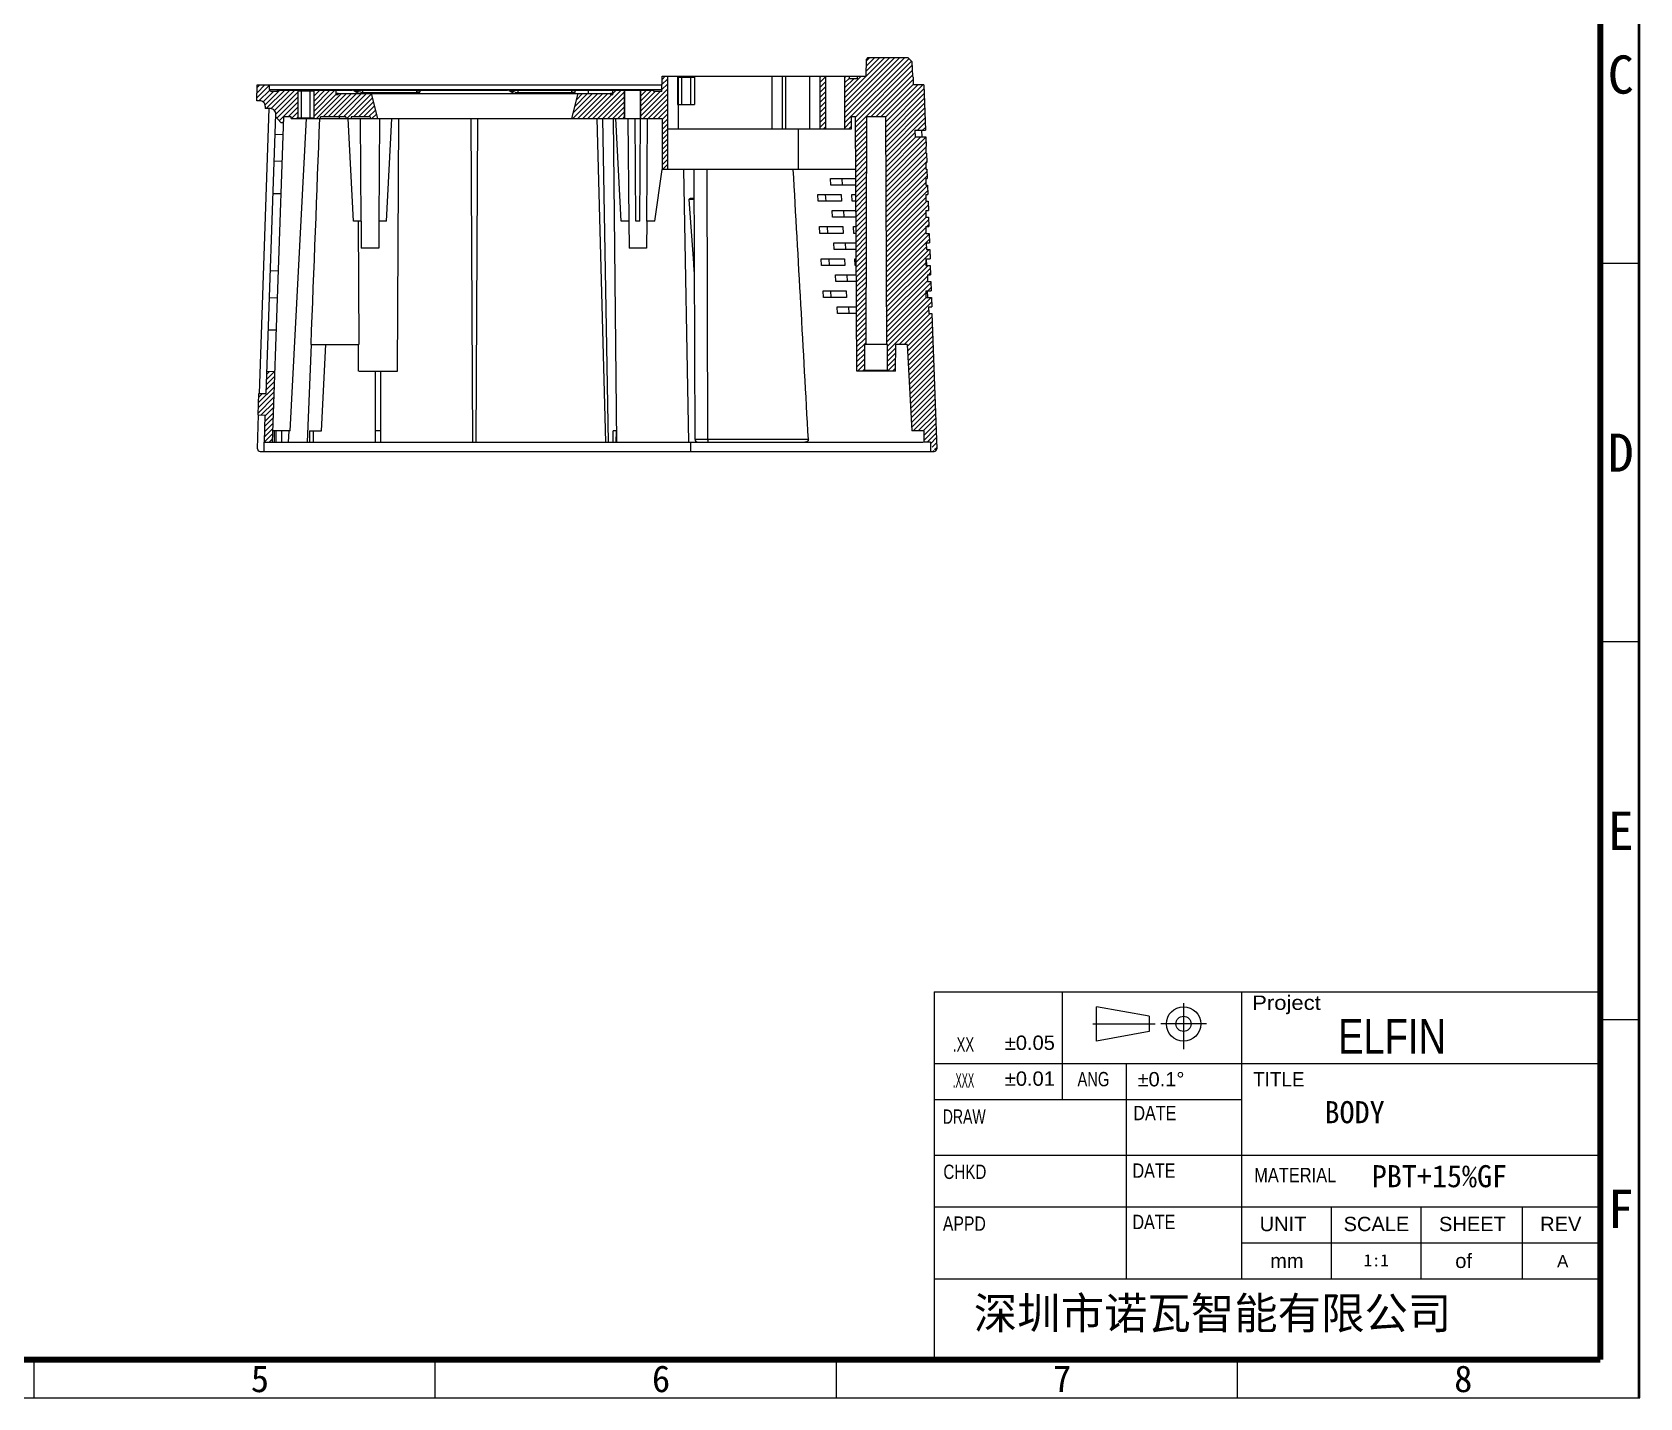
# Model space of a CAD drawing. Header units: millimetres. Extents: x 480 to 3134, y 272 to 1195.
# Drawn here: x 1079 to 1679, y 280 to 791 of the extents above; entities that cross this region are included whole.
import ezdxf
from ezdxf.enums import TextEntityAlignment as Align

# ---------------------------------------------------------------- set-up
doc = ezdxf.new("R2010")
doc.units = ezdxf.units.MM
doc.layers.add('DIM', color=6, linetype='Continuous')
doc.styles.get("Standard").update_dxf_attribs({"font": 'arial.ttf'})
doc.styles.add('TEXTSTYLE_2', font='txt')

msp = doc.modelspace()

# ---------------------------------------------------------------- hatches: boundary and pattern name
h = msp.add_hatch()
h.set_pattern_fill('XSEC0001', color=3, scale=1.326326, angle=45, style=0, pattern_type=0)
h.set_pattern_definition([(45, (730.1804, 481.8463), (-0.9378543, 0.9378543), [])])
edge = h.paths.add_edge_path()
edge.add_line((1411.61, 770.86), (1412.21, 753.86))
edge.add_line((1408.2, 753.86), (1412.21, 753.86))
edge.add_line((1408.2, 753.86), (1408.29, 751.36))
edge.add_line((1408.29, 751.36), (1412.29, 751.36))
edge.add_line((1412.29, 751.36), (1412.42, 747.86))
edge.add_line((1412.27, 747.86), (1412.42, 747.86))
edge.add_line((1412.27, 747.86), (1412.27, 745.36))
edge.add_line((1412.27, 745.36), (1412.5, 745.36))
edge.add_line((1412.5, 745.36), (1412.63, 741.86))
edge.add_line((1412.27, 741.86), (1412.63, 741.86))
edge.add_line((1412.27, 741.86), (1412.27, 739.36))
edge.add_line((1412.27, 739.36), (1412.71, 739.36))
edge.add_line((1412.71, 739.36), (1412.83, 735.86))
edge.add_line((1412.27, 735.86), (1412.83, 735.86))
edge.add_line((1412.27, 735.86), (1412.27, 733.36))
edge.add_line((1412.27, 733.36), (1412.92, 733.36))
edge.add_line((1412.92, 733.36), (1413.04, 729.86))
edge.add_line((1412.27, 729.86), (1413.04, 729.86))
edge.add_line((1412.27, 729.86), (1412.27, 727.36))
edge.add_line((1412.27, 727.36), (1413.13, 727.36))
edge.add_line((1413.13, 727.36), (1413.25, 723.86))
edge.add_line((1412.27, 723.86), (1413.25, 723.86))
edge.add_line((1412.27, 723.86), (1412.27, 721.36))
edge.add_line((1412.27, 721.36), (1413.34, 721.36))
edge.add_line((1413.34, 721.36), (1413.46, 717.86))
edge.add_line((1412.27, 717.86), (1413.46, 717.86))
edge.add_line((1412.27, 717.86), (1412.27, 715.36))
edge.add_line((1412.27, 715.36), (1413.55, 715.36))
edge.add_line((1413.55, 715.36), (1413.67, 711.86))
edge.add_line((1412.47, 711.86), (1413.67, 711.86))
edge.add_line((1412.47, 711.86), (1412.56, 709.36))
edge.add_line((1412.56, 709.36), (1413.76, 709.36))
edge.add_line((1413.76, 709.36), (1413.88, 705.86))
edge.add_line((1412.27, 705.86), (1413.88, 705.86))
edge.add_line((1412.27, 705.86), (1412.27, 703.36))
edge.add_line((1412.27, 703.36), (1413.97, 703.36))
edge.add_line((1413.97, 703.36), (1414.09, 699.86))
edge.add_line((1412.89, 699.86), (1414.09, 699.86))
edge.add_line((1412.89, 699.86), (1412.98, 697.36))
edge.add_line((1412.98, 697.36), (1414.18, 697.36))
edge.add_line((1414.18, 697.36), (1414.3, 693.86))
edge.add_line((1412.27, 693.86), (1414.3, 693.86))
edge.add_line((1412.27, 693.86), (1412.27, 691.36))
edge.add_line((1412.27, 691.36), (1414.39, 691.36))
edge.add_line((1414.39, 691.36), (1414.51, 687.86))
edge.add_line((1413.31, 687.86), (1414.51, 687.86))
edge.add_line((1413.31, 687.86), (1413.4, 685.36))
edge.add_line((1413.4, 685.36), (1414.6, 685.36))
edge.add_line((1414.6, 685.36), (1416.36, 634.89))
edge.add_arc((1415.36, 634.86), 1, 270, 362.00001)
edge.add_line((1414, 633.86), (1415.36, 633.86))
edge.add_line((1414, 637.36), (1414, 633.86))
edge.add_line((1414, 637.36), (1411.5, 637.36))
edge.add_line((1411.5, 641.56), (1411.5, 637.36))
edge.add_line((1411.5, 641.56), (1407.04, 641.56))
edge.add_line((1405.35, 673.86), (1407.04, 641.56))
edge.add_line((1405.35, 673.86), (1401.04, 673.86))
edge.add_line((1400.98, 663.86), (1401.04, 673.86))
edge.add_line((1400.98, 663.86), (1398.28, 663.86))
edge.add_line((1397.98, 664.16), (1398.28, 663.86))
edge.add_line((1397.98, 664.16), (1397.98, 673.86))
edge.add_line((1397.98, 673.86), (1397.58, 673.86))
edge.add_line((1397.29, 758.86), (1397.58, 673.86))
edge.add_line((1397.29, 758.86), (1390.18, 758.86))
edge.add_line((1390.18, 758.86), (1389.88, 673.86))
edge.add_line((1389.88, 673.86), (1389.48, 673.86))
edge.add_line((1389.48, 664.16), (1389.48, 673.86))
edge.add_line((1389.48, 664.16), (1389.18, 663.86))
edge.add_line((1389.18, 663.86), (1386.48, 663.86))
edge.add_line((1386.48, 663.86), (1385.99, 758.86))
edge.add_line((1385.99, 758.86), (1384.43, 758.86))
edge.add_line((1384.43, 758.86), (1384.43, 754.26))
edge.add_line((1384.43, 754.26), (1381.93, 754.26))
edge.add_line((1381.93, 774.06), (1381.93, 754.26))
edge.add_line((1383.73, 774.06), (1381.93, 774.06))
edge.add_line((1383.73, 773.26), (1383.73, 774.06))
edge.add_line((1386.73, 773.26), (1383.73, 773.26))
edge.add_line((1386.73, 773.26), (1386.73, 774.06))
edge.add_line((1390.03, 774.06), (1386.73, 774.06))
edge.add_line((1390.03, 774.06), (1390.14, 780.47))
edge.add_line((1390.53, 780.86), (1390.14, 780.47))
edge.add_line((1405.67, 780.86), (1390.53, 780.86))
edge.add_line((1405.67, 780.86), (1407.05, 779.51))
edge.add_line((1407.05, 779.51), (1407.34, 774.06))
edge.add_arc((1407.01, 773.68), 0.5, 2, 49.24503)
edge.add_line((1407.51, 773.69), (1407.61, 770.86))
edge.add_line((1411.61, 770.86), (1407.61, 770.86))
edge = h.paths.add_edge_path()
edge.add_line((1162.42, 764.86), (1162.63, 770.86))
edge.add_line((1167.23, 770.86), (1162.63, 770.86))
edge.add_line((1167.23, 769.06), (1167.23, 770.86))
edge.add_arc((1167.93, 769.06), 0.7, 179.99987, 270.00014)
edge.add_line((1170.23, 768.36), (1167.93, 768.36))
edge.add_line((1170.23, 768.36), (1170.23, 768.86))
edge.add_line((1177.77, 768.86), (1170.23, 768.86))
edge.add_line((1177.77, 768.86), (1177.77, 758.26))
edge.add_line((1177.77, 758.26), (1175.23, 758.26))
edge.add_line((1175.23, 758.26), (1175.23, 758.86))
edge.add_line((1175.23, 758.86), (1172.52, 758.86))
edge.add_line((1172.52, 758.86), (1172.44, 756.76))
edge.add_line((1171.44, 756.79), (1172.44, 756.76))
edge.add_line((1169.52, 758.86), (1171.44, 756.79))
edge.add_line((1169.52, 758.86), (1169.55, 759.89))
edge.add_arc((1167.55, 759.96), 2, 358, 450)
edge.add_line((1167.55, 761.96), (1165.62, 761.96))
edge.add_line((1165.62, 762.86), (1165.62, 761.96))
edge.add_arc((1163.62, 762.86), 2, 359.99999, 450.00001)
edge.add_line((1163.62, 764.86), (1162.42, 764.86))
edge = h.paths.add_edge_path()
edge.add_line((1310.73, 768.86), (1305.69, 768.86))
edge.add_line((1310.73, 768.36), (1310.73, 768.86))
edge.add_line((1313.72, 768.36), (1310.73, 768.36))
edge.add_line((1313.72, 768.36), (1313.82, 774.06))
edge.add_line((1315.83, 774.06), (1313.82, 774.06))
edge.add_line((1315.83, 774.06), (1315.83, 739.26))
edge.add_line((1315.83, 739.26), (1313.83, 739.26))
edge.add_line((1313.83, 758.26), (1313.83, 739.26))
edge.add_line((1313.83, 758.26), (1305.69, 758.26))
edge.add_line((1305.69, 768.86), (1305.69, 758.26))
edge = h.paths.add_edge_path()
edge.add_line((1299.77, 768.86), (1295.43, 768.86))
edge.add_line((1299.77, 768.86), (1299.77, 758.26))
edge.add_line((1299.77, 758.26), (1279.93, 758.26))
edge.add_line((1282.34, 767.56), (1279.93, 758.26))
edge.add_line((1294.63, 767.56), (1282.34, 767.56))
edge.add_line((1294.63, 767.06), (1294.63, 767.56))
edge.add_line((1295.43, 767.06), (1294.63, 767.06))
edge.add_line((1295.43, 767.06), (1295.43, 768.86))
edge = h.paths.add_edge_path()
edge.add_line((1192.03, 768.86), (1183.69, 768.86))
edge.add_line((1192.03, 767.06), (1192.03, 768.86))
edge.add_line((1192.83, 767.06), (1192.03, 767.06))
edge.add_line((1192.83, 767.06), (1192.83, 767.56))
edge.add_line((1205.13, 767.56), (1192.83, 767.56))
edge.add_line((1205.13, 767.56), (1207.53, 758.26))
edge.add_line((1207.53, 758.26), (1204.87, 758.26))
edge.add_line((1204.77, 758.86), (1204.87, 758.26))
edge.add_line((1204.77, 758.86), (1197.73, 758.86))
edge.add_line((1197.73, 758.86), (1197.73, 758.26))
edge.add_line((1197.73, 758.26), (1195.73, 758.26))
edge.add_line((1195.73, 758.86), (1195.73, 758.26))
edge.add_line((1195.73, 758.86), (1186.23, 758.86))
edge.add_line((1186.23, 758.26), (1186.23, 758.86))
edge.add_line((1186.23, 758.26), (1183.69, 758.26))
edge.add_line((1183.69, 768.86), (1183.69, 758.26))
edge = h.paths.add_edge_path()
edge.add_line((1372.83, 754.26), (1372.83, 774.06))
edge.add_line((1374.83, 774.06), (1372.83, 774.06))
edge.add_line((1374.83, 774.06), (1374.83, 754.26))
edge.add_line((1374.83, 754.26), (1372.83, 754.26))
edge = h.paths.add_edge_path()
edge.add_line((1165.27, 637.36), (1165.63, 647.45))
edge.add_line((1162.9, 647.55), (1165.63, 647.45))
edge.add_line((1162.9, 647.55), (1163.17, 655.5))
edge.add_line((1163.17, 655.5), (1165.91, 655.55))
edge.add_line((1165.91, 655.55), (1166.2, 663.77))
edge.add_line((1166.2, 663.77), (1169.2, 663.82))
edge.add_line((1169.2, 663.82), (1168.27, 637.36))
edge.add_line((1168.27, 637.36), (1165.27, 637.36))

# ---------------------------------------------------------------- linework, layer by layer
at = {"color": 2, "linetype": 'Continuous'}
for p, q in [((1678.46, 280.36), (1678.46, 1127.67)), ((1663.93, 492.21), (1663.93, 332.37)), ((1293.28, 294.56), (1663.93, 294.56))]:
    msp.add_line(p, q, dxfattribs=at)
at = {"color": 7, "linetype": 'Continuous'}
for p, q in [((1678.95, 280.36), (1678.95, 1128.01)), ((1390.53, 780.86), (1390.14, 780.47)), ((1405.67, 780.86), (1390.53, 780.86)), ((1405.67, 780.86), (1407.05, 779.51)), ((1390.03, 774.06), (1390.14, 780.47)), ((1407.05, 779.51), (1407.34, 774.06)), ((1162.42, 764.86), (1162.63, 770.86)), ((1162.63, 770.86), (1313.77, 770.86)), ((1167.23, 769.06), (1167.23, 770.86)), ((1167.23, 769.06), (1313.74, 769.06)), ((1170.23, 768.36), (1170.23, 768.86)), ((1170.23, 768.86), (1198.08, 768.86)), ((1177.77, 768.86), (1177.77, 758.26)), ((1177.77, 768.56), (1183.69, 768.56)), ((1179.08, 758.56), (1179.08, 768.56)), ((1182.38, 758.56), (1182.38, 768.56)), ((1183.69, 768.86), (1183.69, 758.26)), ((1192.03, 767.06), (1192.03, 768.86)), ((1198.57, 768.72), (1200.61, 767.56)), ((1198.94, 768.86), (1256.08, 768.86)), ((1201.91, 768.86), (1201.91, 767.91)), ((1222.03, 768.86), (1222.03, 767.91)), ((1256.57, 768.72), (1258.61, 767.56)), ((1256.94, 768.86), (1310.73, 768.86)), ((1259.91, 768.86), (1259.91, 767.91)), ((1280.03, 768.86), (1280.03, 767.85)), ((1286.23, 768.86), (1286.23, 767.56)), ((1295.43, 767.06), (1295.43, 768.86)), ((1299.73, 758.56), (1299.73, 768.56)), ((1299.77, 768.86), (1299.77, 758.26)), ((1305.69, 768.86), (1305.69, 758.26)), ((1305.73, 758.56), (1305.73, 768.56)), ((1310.73, 768.36), (1310.73, 768.86)), ((1313.72, 768.36), (1313.82, 774.06)), ((1313.82, 774.06), (1390.03, 774.06)), ((1315.83, 774.06), (1315.83, 739.26)), ((1319.53, 773.66), (1319.53, 763.46)), ((1319.53, 773.66), (1325.93, 773.66)), ((1319.83, 774.06), (1319.83, 754.26)), ((1321.08, 773.66), (1321.08, 763.46)), ((1324.38, 773.66), (1324.38, 763.46)), ((1325.93, 773.66), (1325.93, 763.46)), ((1354.83, 774.06), (1354.83, 754.26)), ((1358.83, 754.26), (1358.83, 774.06)), ((1359.83, 774.06), (1359.83, 754.26)), ((1368.83, 774.06), (1368.83, 754.26)), ((1372.83, 754.26), (1372.83, 774.06)), ((1374.83, 774.06), (1374.83, 754.26)), ((1381.93, 774.06), (1381.93, 754.26)), ((1383.73, 773.26), (1383.73, 774.06)), ((1386.73, 773.26), (1386.73, 774.06)), ((1407.51, 773.69), (1407.61, 770.86)), ((1411.61, 770.86), (1407.61, 770.86)), ((1411.61, 770.86), (1412.21, 753.86)), ((1163.62, 764.86), (1162.42, 764.86)), ((1165.62, 762.86), (1165.62, 761.96)), ((1170.23, 768.36), (1167.93, 768.36)), ((1192.83, 767.06), (1192.03, 767.06)), ((1192.89, 767.56), (1192.04, 767.56)), ((1192.83, 767.06), (1192.83, 767.56)), ((1192.89, 767.56), (1294.58, 767.56)), ((1201.91, 767.91), (1202.53, 767.56)), ((1201.91, 767.91), (1222.03, 767.91)), ((1205.13, 767.56), (1207.53, 758.26)), ((1222.33, 767.76), (1222.33, 768.06)), ((1223.19, 768.06), (1222.33, 768.06)), ((1223.17, 767.76), (1222.33, 767.76)), ((1223.16, 767.56), (1223.18, 767.91)), ((1258.97, 768.14), (1259.91, 767.91)), ((1259.91, 767.91), (1260.53, 767.56)), ((1259.91, 767.91), (1280.1, 767.91)), ((1282.34, 767.56), (1279.93, 758.26)), ((1280.43, 768.06), (1280.43, 767.76)), ((1280.43, 768.06), (1281.2, 768.06)), ((1280.43, 767.76), (1281.17, 767.76)), ((1281.16, 767.56), (1281.18, 767.91)), ((1295.43, 767.56), (1294.58, 767.56)), ((1294.63, 767.06), (1294.63, 767.56)), ((1295.43, 767.06), (1294.63, 767.06)), ((1313.72, 768.36), (1310.73, 768.36)), ((1319.53, 763.46), (1325.93, 763.46)), ((1163.41, 655.49), (1167.09, 761.97)), ((1167.55, 761.96), (1165.62, 761.96)), ((1165.91, 655.55), (1169.55, 759.89)), ((1168.27, 637.36), (1172.52, 758.86)), ((1169.52, 758.86), (1171.44, 756.79)), ((1171.44, 756.79), (1172.44, 756.76)), ((1175.23, 758.86), (1172.52, 758.86)), ((1174.92, 641.56), (1181.04, 758.26)), ((1175.23, 758.26), (1175.23, 758.86)), ((1175.23, 758.26), (1313.83, 758.26)), ((1177.77, 758.56), (1183.69, 758.56)), ((1186.23, 758.26), (1186.23, 758.86)), ((1195.73, 758.86), (1186.23, 758.86)), ((1193.23, 758.86), (1193.23, 758.26)), ((1195.73, 758.86), (1195.73, 758.26)), ((1198.57, 719.86), (1196.56, 758.3)), ((1197.73, 758.86), (1197.73, 758.26)), ((1204.77, 758.86), (1197.73, 758.86)), ((1201.48, 719.86), (1201.19, 758.26)), ((1204.77, 758.86), (1204.87, 758.26)), ((1208.28, 758.25), (1207.98, 719.86)), ((1210.9, 719.86), (1212.91, 758.26)), ((1214.98, 663.86), (1215.48, 758.26)), ((1243.15, 637.36), (1242.52, 758.26)), ((1244.32, 637.36), (1244.95, 758.26)), ((1292.85, 637.36), (1289.51, 758.26)), ((1293.85, 637.36), (1291.64, 758.26)), ((1296.92, 637.36), (1295.63, 758.26)), ((1298.57, 719.86), (1296.56, 758.26)), ((1301.48, 719.86), (1301.19, 758.26)), ((1303.98, 719.86), (1303.78, 758.26)), ((1305.48, 719.86), (1305.68, 758.25)), ((1308.28, 758.26), (1307.98, 719.86)), ((1313.83, 758.26), (1313.83, 739.26)), ((1385.99, 758.86), (1384.43, 758.86)), ((1384.43, 758.86), (1384.43, 754.26)), ((1386.48, 663.86), (1385.99, 758.86)), ((1390.18, 758.86), (1389.88, 673.86)), ((1397.29, 758.86), (1390.18, 758.86)), ((1397.29, 758.86), (1397.58, 673.86)), ((1169.29, 752.39), (1172.29, 752.29)), ((1384.43, 754.26), (1315.83, 754.26)), ((1364.69, 739.26), (1364.69, 754.26)), ((1408.2, 753.86), (1412.21, 753.86)), ((1408.2, 753.86), (1408.29, 751.36)), ((1408.29, 751.36), (1412.29, 751.36)), ((1410.74, 753.86), (1410.83, 751.36)), ((1412.29, 751.36), (1412.42, 747.86)), ((1412.27, 747.86), (1412.42, 747.86)), ((1412.27, 747.86), (1412.27, 745.36)), ((1412.27, 745.36), (1412.5, 745.36)), ((1412.5, 745.36), (1412.63, 741.86)), ((1168.94, 742.4), (1171.94, 742.29)), ((1311.11, 719.86), (1313.83, 739.26)), ((1386.09, 739.26), (1313.83, 739.26)), ((1321.84, 739.26), (1323.61, 637.36)), ((1326.12, 638.35), (1325.77, 739.26)), ((1330.94, 638.35), (1330.59, 739.26)), ((1412.27, 741.86), (1412.63, 741.86)), ((1412.27, 741.86), (1412.27, 739.36)), ((1412.27, 739.36), (1412.71, 739.36)), ((1412.71, 739.36), (1412.83, 735.86)), ((1376.68, 735.86), (1386.11, 735.86)), ((1376.81, 733.36), (1376.68, 735.86)), ((1386.12, 733.36), (1376.81, 733.36)), ((1380.92, 735.86), (1381.06, 733.36)), ((1412.27, 735.86), (1412.83, 735.86)), ((1412.27, 735.86), (1412.27, 733.36)), ((1412.27, 733.36), (1412.92, 733.36)), ((1412.92, 733.36), (1413.04, 729.86)), ((1168.52, 730.25), (1171.52, 730.3)), ((1325.8, 728.06), (1323.95, 728.06)), ((1325.6, 704.24), (1323.95, 728.06)), ((1324.61, 728.46), (1325.8, 728.46)), ((1371.91, 729.86), (1380.71, 729.86)), ((1372.05, 727.36), (1371.91, 729.86)), ((1380.84, 727.36), (1372.05, 727.36)), ((1374.76, 729.86), (1374.9, 727.36)), ((1380.71, 729.86), (1380.84, 727.36)), ((1384.63, 729.86), (1386.14, 729.86)), ((1384.76, 727.36), (1384.63, 729.86)), ((1386.15, 727.36), (1384.76, 727.36)), ((1412.27, 729.86), (1413.04, 729.86)), ((1412.27, 729.86), (1412.27, 727.36)), ((1412.27, 727.36), (1413.13, 727.36)), ((1413.13, 727.36), (1413.25, 723.86)), ((1377.32, 723.86), (1386.17, 723.86)), ((1377.45, 721.36), (1377.32, 723.86)), ((1386.18, 721.36), (1377.45, 721.36)), ((1381.55, 723.86), (1381.68, 721.36)), ((1412.27, 723.86), (1413.25, 723.86)), ((1412.27, 723.86), (1412.27, 721.36)), ((1412.27, 721.36), (1413.34, 721.36)), ((1413.34, 721.36), (1413.46, 717.86)), ((1201.48, 719.86), (1198.57, 719.86)), ((1200.29, 719.86), (1200.5, 673.86)), ((1201.4, 719.86), (1201.48, 709.86)), ((1208.07, 719.86), (1207.98, 709.86)), ((1210.9, 719.86), (1207.98, 719.86)), ((1301.48, 719.86), (1298.57, 719.86)), ((1301.4, 719.86), (1301.48, 709.86)), ((1305.48, 719.86), (1303.98, 719.86)), ((1308.07, 719.86), (1307.98, 709.86)), ((1311.11, 719.86), (1307.98, 719.86)), ((1372.58, 717.86), (1381.33, 717.86)), ((1372.71, 715.36), (1372.58, 717.86)), ((1381.46, 715.36), (1372.71, 715.36)), ((1375.42, 717.86), (1375.56, 715.36)), ((1381.33, 717.86), (1381.46, 715.36)), ((1385.23, 717.86), (1386.2, 717.86)), ((1385.35, 715.36), (1385.23, 717.86)), ((1386.21, 715.36), (1385.35, 715.36)), ((1412.27, 717.86), (1413.46, 717.86)), ((1412.27, 717.86), (1412.27, 715.36)), ((1412.27, 715.36), (1413.55, 715.36)), ((1413.55, 715.36), (1413.67, 711.86)), ((1207.98, 709.86), (1201.48, 709.86)), ((1307.98, 709.86), (1301.48, 709.86)), ((1377.96, 711.86), (1386.23, 711.86)), ((1378.09, 709.36), (1377.96, 711.86)), ((1386.24, 709.36), (1378.09, 709.36)), ((1382.18, 711.86), (1382.31, 709.36)), ((1412.47, 711.86), (1413.67, 711.86)), ((1412.47, 711.86), (1412.56, 709.36)), ((1412.56, 709.36), (1413.76, 709.36)), ((1413.76, 709.36), (1413.88, 705.86)), ((1325.82, 701.16), (1325.6, 704.24)), ((1373.24, 705.86), (1381.95, 705.86)), ((1373.38, 703.36), (1373.24, 705.86)), ((1382.08, 703.36), (1373.38, 703.36)), ((1376.08, 705.86), (1376.22, 703.36)), ((1381.95, 705.86), (1382.08, 703.36)), ((1385.83, 705.86), (1386.26, 705.86)), ((1385.95, 703.36), (1385.83, 705.86)), ((1386.28, 703.36), (1385.95, 703.36)), ((1412.27, 705.86), (1413.88, 705.86)), ((1412.27, 705.86), (1412.27, 703.36)), ((1412.27, 703.36), (1413.97, 703.36)), ((1412.43, 705.86), (1412.51, 703.36)), ((1413.97, 703.36), (1414.09, 699.86)), ((1167.51, 701.42), (1170.51, 701.32)), ((1378.59, 699.86), (1386.29, 699.86)), ((1378.73, 697.36), (1378.59, 699.86)), ((1386.31, 697.36), (1378.73, 697.36)), ((1382.8, 699.86), (1382.93, 697.36)), ((1412.89, 699.86), (1414.09, 699.86)), ((1412.89, 699.86), (1412.98, 697.36)), ((1412.98, 697.36), (1414.18, 697.36)), ((1414.18, 697.36), (1414.3, 693.86)), ((1167.16, 691.43), (1170.16, 691.32)), ((1373.9, 693.86), (1382.57, 693.86)), ((1374.04, 691.36), (1373.9, 693.86)), ((1382.69, 691.36), (1374.04, 691.36)), ((1376.74, 693.86), (1376.88, 691.36)), ((1382.57, 693.86), (1382.69, 691.36)), ((1412.27, 693.86), (1414.3, 693.86)), ((1412.27, 693.86), (1412.27, 691.36)), ((1412.27, 691.36), (1414.39, 691.36)), ((1412.85, 693.86), (1412.93, 691.36)), ((1414.39, 691.36), (1414.51, 687.86)), ((1379.23, 687.86), (1386.36, 687.86)), ((1379.36, 685.36), (1379.23, 687.86)), ((1386.37, 685.36), (1379.36, 685.36)), ((1383.43, 687.86), (1383.56, 685.36)), ((1413.31, 687.86), (1414.51, 687.86)), ((1413.31, 687.86), (1413.4, 685.36)), ((1413.4, 685.36), (1414.6, 685.36)), ((1414.6, 685.36), (1416.36, 634.89)), ((1166.74, 679.28), (1169.74, 679.33)), ((1182.73, 673.85), (1181.21, 637.36)), ((1182.73, 673.85), (1200.5, 673.86)), ((1186.59, 641.56), (1188.28, 673.86)), ((1200.48, 663.86), (1200.43, 673.86)), ((1397.98, 673.86), (1389.48, 673.86)), ((1389.48, 664.16), (1389.48, 673.86)), ((1397.98, 664.16), (1397.98, 673.86)), ((1400.98, 663.86), (1401.04, 673.86)), ((1405.35, 673.86), (1401.04, 673.86)), ((1405.35, 673.86), (1407.04, 641.56)), ((1166.2, 663.77), (1169.2, 663.82)), ((1200.49, 663.86), (1214.98, 663.86)), ((1206.73, 637.36), (1206.73, 663.86)), ((1208.73, 637.36), (1208.73, 663.86)), ((1400.98, 663.86), (1386.48, 663.86)), ((1389.48, 664.16), (1389.18, 663.86)), ((1397.98, 664.16), (1389.48, 664.16)), ((1389.48, 664.16), (1389.48, 663.86)), ((1397.98, 664.16), (1398.28, 663.86)), ((1397.98, 664.16), (1397.98, 663.86)), ((1162.9, 647.55), (1163.17, 655.5)), ((1163.17, 655.5), (1165.91, 655.55)), ((1162.7, 634.89), (1163.14, 647.54)), ((1162.9, 647.55), (1165.63, 647.45)), ((1165.27, 637.36), (1165.63, 647.45)), ((1165.1, 637.36), (1165.11, 633.86)), ((1165.1, 637.36), (1411.34, 637.36)), ((1174.92, 641.56), (1168.42, 641.56)), ((1169.07, 637.36), (1169.07, 641.56)), ((1169.53, 641.56), (1169.53, 637.36)), ((1171.63, 641.56), (1171.63, 637.36)), ((1174.27, 637.36), (1174.5, 641.58)), ((1182.13, 641.56), (1182.13, 637.36)), ((1182.13, 641.56), (1186.59, 641.56)), ((1183.48, 641.56), (1183.48, 637.36)), ((1208.73, 641.56), (1206.73, 641.56)), ((1295.48, 637.36), (1295.5, 641.56)), ((1296.6, 641.56), (1295.5, 641.56)), ((1295.58, 637.36), (1295.56, 641.56)), ((1296.6, 641.56), (1296.58, 637.36)), ((1324.48, 633.86), (1324.48, 637.36)), ((1368.44, 638.35), (1326.12, 638.35)), ((1326.82, 638.35), (1326.12, 638.35)), ((1411.5, 641.56), (1407.04, 641.56)), ((1411.5, 641.56), (1411.5, 637.36)), ((1414, 637.36), (1411.5, 637.36)), ((1414, 637.36), (1414, 633.86)), ((1163.72, 633.86), (1415.36, 633.86)), ((480.13, 280.36), (1678.95, 280.36))]:
    msp.add_line(p, q, dxfattribs=at)
for p, q in [((1383.73, 773.26), (1386.73, 773.26)), ((1664.19, 499.9), (1664.19, 332.43)), ((1415.38, 324.87), (1664.19, 324.87)), ((1415.38, 324.87), (1415.38, 294.57))]:
    msp.add_line(p, q)
at = {"color": 1, "linetype": 'Continuous'}
for p, q in [((1678.46, 704.06), (1664.19, 704.06)), ((1678.46, 562.82), (1664.19, 562.82)), ((1678.46, 421.59), (1664.19, 421.59)), ((1079.29, 280.36), (1079.29, 294.63)), ((1229.09, 280.36), (1229.09, 294.63)), ((1378.88, 280.36), (1378.88, 294.63)), ((1378.88, 280.36), (1378.88, 294.63)), ((1528.67, 280.36), (1528.67, 294.63))]:
    msp.add_line(p, q, dxfattribs=at)
at = {"color": 7, "linetype": 'Continuous', "const_width": 2.14}
for points in [[(1664.19, 294.63), (1664.19, 1113.41)], [(508.66, 294.63), (1664.19, 294.63)]]:
    msp.add_lwpolyline(points, dxfattribs=at)
at = {"color": 7, "linetype": 'Continuous'}
for centre, radius, start, end in [((1167.93, 769.06), 0.7, 179.99987, 270.00014), ((1198.08, 767.86), 1, 60.16611, 90), ((1011.37, -3.79), 794.87, 76.13033, 76.35419), ((1224.18, 767.86), 1, 90, 177), ((1256.08, 767.86), 1, 60.16611, 90), ((1115.68, 186.27), 599.25, 76.16512, 76.36948), ((1282.18, 767.86), 1, 90, 177), ((1407.01, 773.68), 0.5, 2, 49.24503), ((1163.62, 762.86), 2, 359.99999, 90.00001), ((1222.33, 767.56), 0.5, 90, 178), ((1222.33, 767.56), 0.2, 90, 178), ((1280.43, 767.56), 0.5, 90, 178), ((1280.43, 767.56), 0.2, 90, 178), ((1167.55, 759.96), 2, 358, 90), ((1327.12, 638.36), 1, 180.2, 270), ((1415.36, 634.86), 1, 270, 2.00001)]:
    msp.add_arc(centre, radius, start, end, dxfattribs=at)
for points in [[(1182.73, 673.85), (1183.81, 701.99), (1184.89, 730.12), (1185.98, 758.26)], [(1368.44, 638.35), (1366.58, 671.99), (1364.7, 705.62), (1362.79, 739.26)]]:
    msp.add_open_spline(points, degree=3, dxfattribs=at)
for points, knots in [([(1323.95, 728.06), (1323.95, 728.13), (1324.02, 728.28), (1324.21, 728.39), (1324.41, 728.44), (1324.54, 728.46), (1324.61, 728.46)], [0, 0, 0, 0, 0.264928, 0.514413, 0.757932, 1, 1, 1, 1]), ([(1330.98, 637.36), (1330.97, 637.36), (1330.97, 637.39), (1330.96, 637.44), (1330.96, 637.54), (1330.95, 637.66), (1330.95, 637.81), (1330.95, 638.04), (1330.94, 638.22), (1330.94, 638.35)], [0, 0, 0, 0, 0.020516, 0.077605, 0.169753, 0.293862, 0.445098, 0.618283, 1, 1, 1, 1]), ([(1368.44, 638.35), (1368.45, 638.18), (1368.34, 637.85), (1367.97, 637.54), (1367.56, 637.39), (1367.27, 637.36), (1367.13, 637.36)], [0, 0, 0, 0, 0.278415, 0.528951, 0.766265, 1, 1, 1, 1]), ([(1162.7, 634.89), (1162.69, 634.63), (1162.91, 634.07), (1163.46, 633.86), (1163.72, 633.86)], [0, 0, 0, 0, 0.499628, 1, 1, 1, 1])]:
    msp.add_open_spline(points, degree=3, knots=knots, dxfattribs=at)
at = {"layer": 'DIM', "color": 0}
for p, q in [((1415.38, 432.05), (1664.19, 432.05)), ((1415.38, 432.05), (1415.38, 324.87)), ((1463.23, 432.05), (1463.23, 391.86)), ((1476.04, 413.64), (1476.04, 426.46)), ((1495.72, 422.88), (1476.04, 426.46)), ((1508.54, 427.76), (1508.54, 410.67)), ((1530.22, 432.05), (1530.22, 324.87)), ((1495.72, 422.88), (1495.72, 417.22)), ((1474.67, 420.05), (1497.92, 420.05)), ((1495.72, 417.22), (1476.04, 413.64)), ((1517.09, 420.05), (1500, 420.05)), ((1415.38, 405.26), (1664.19, 405.26)), ((1487.16, 405.26), (1487.16, 391.86)), ((1415.38, 391.86), (1530.22, 391.86)), ((1487.16, 391.86), (1487.16, 324.87)), ((1415.38, 371.03), (1664.19, 371.03)), ((1415.38, 351.67), (1664.19, 351.67)), ((1563.71, 351.67), (1563.71, 324.87)), ((1597.21, 351.67), (1597.21, 324.87)), ((1634.99, 351.67), (1634.99, 324.87)), ((1530.22, 338.27), (1664.19, 338.27))]:
    msp.add_line(p, q, dxfattribs=at)
for radius in [6.41, 2.83]:
    msp.add_circle((1508.54, 420.05), radius, dxfattribs=at)

# ---------------------------------------------------------------- texts
at = {"color": 1, "linetype": 'Continuous', "attachment_point": 2, "style": 'TEXTSTYLE_2'}
for s, insert, char_height, width in [('C', (1671.82, 781.81), 14.27, 14.2659), ('D', (1671.82, 640.57), 14.27, 14.2659), ('E', (1671.82, 499.34), 14.27, 14.2659), ('F', (1671.82, 358.11), 14.27, 14.2659), ('5', (1163.63, 292.49), 9.99, 9.9861), ('6', (1313.43, 292.49), 9.99, 9.9861), ('7', (1463.22, 292.49), 9.99, 9.9861), ('8', (1613.01, 292.49), 9.99, 9.9861)]:
    msp.add_mtext(s, dxfattribs=dict(at, insert=insert, char_height=char_height, width=width))
at = {"insert": (1561.2, 391.2), "char_height": 8.2538, "width": 188.1856, "attachment_point": 1}
msp.add_mtext('{\\fSimSun|b0|i0|c134|p2;BODY}', dxfattribs=at)
at = {"color": 0, "attachment_point": 1}
for s, insert, char_height, width in [('{\\fSimSun|b0|i0|c134|p2;PBT+15%GF }', (1578.84, 367.29), 8.2538, 188.1856), ('{\\fSimSun|b0|i0|c134|p2;\\H0.3333x;1:1}', (1575.84, 334.04), 13.671, 530.9109), ('{\\H0.3333x;A}', (1648.02, 333.67), 13.671, 530.9109)]:
    msp.add_mtext(s, dxfattribs=dict(at, insert=insert, char_height=char_height, width=width))
at = {"color": 252, "true_color": 0x939598, "insert": (1430.22, 317.95), "char_height": 11.8854, "width": 270.9872, "attachment_point": 1}
msp.add_mtext('{\\fSimSun|b0|i0|c134|p2;深圳市诺瓦智能有限公司}', dxfattribs=at)
at = {"layer": 'DIM', "color": 0}
for s, height, width, p, p2 in [('Project', 5.359, 1.100553, (1534.17, 425.29), (1559.81, 425.29)), ('ELFIN', 13.047, 0.7813, (1566.24, 408.87), (1606.6, 408.87)), ('.XX', 5.359, 0.656672, (1422.41, 409.68), (1430.34, 409.68)), ('.XXX', 5.359, 0.464468, (1422.41, 396.28), (1430.34, 396.28)), ('ANG', 5.359, 0.732652, (1468.94, 396.74), (1480.83, 396.74)), ('TITLE', 5.359, 0.943542, (1534.51, 396.69), (1553.74, 396.69)), ('DRAW', 5.359, 0.700708, (1418.62, 382.74), (1434.64, 382.74)), ('DATE', 5.359, 0.802696, (1489.83, 384.08), (1505.85, 384.08)), ('CHKD', 5.359, 0.755528, (1418.86, 362.12), (1434.89, 362.12)), ('DATE', 5.359, 0.802696, (1489.48, 362.57), (1505.51, 362.57)), ('MATERIAL', 5.359, 0.819197, (1534.92, 360.91), (1565.59, 360.91)), ('DATE', 5.359, 0.802696, (1489.46, 343.4), (1505.49, 343.4)), ('APPD', 5.359, 0.786144, (1418.67, 342.76), (1434.7, 342.76))]:
    msp.add_text(s, height=height, dxfattribs=dict(at, width=width)).set_placement(p, p2, align=Align.FIT)
for s, p in [('%%p0.05', (1441.81, 410.33)), ('%%p0.01', (1441.81, 396.93)), ('%%p0.1%%d', (1491.37, 396.71))]:
    msp.add_text(s, height=5.359, dxfattribs=at).set_placement(p)
at = {"layer": 'DIM', "color": 0, "char_height": 5.359, "width": 91.7158, "attachment_point": 1}
for s, insert in [('UNIT', (1536.96, 347.99)), ('SCALE', (1568.31, 347.99)), ('SHEET', (1603.95, 347.99)), ('REV', (1641.73, 347.99)), ('mm', (1540.89, 334.23)), ('of', (1610.02, 334.23))]:
    msp.add_mtext(s, dxfattribs=dict(at, insert=insert))

doc.saveas('drawing.dxf')
